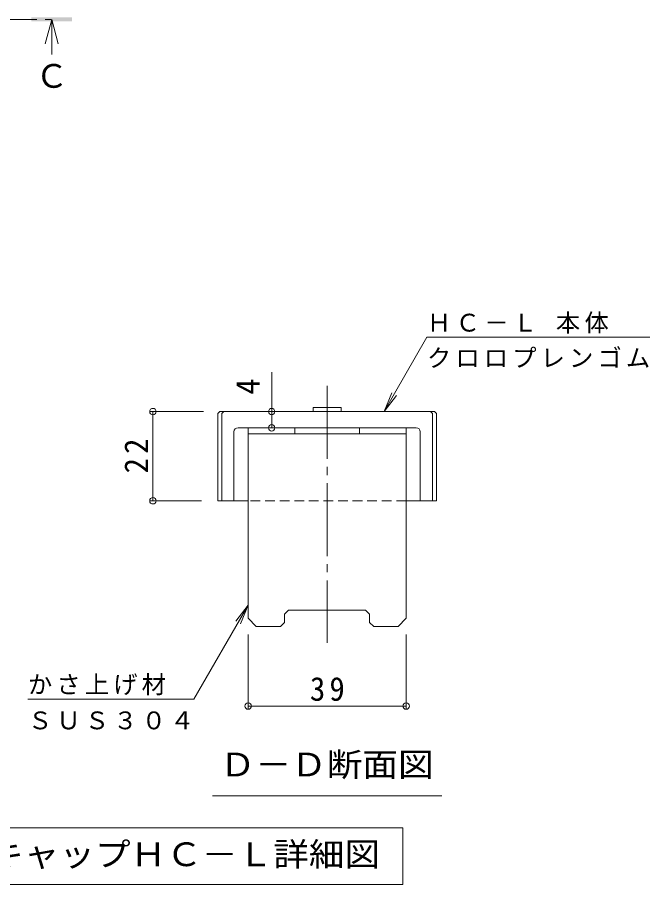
# Model space of a CAD drawing. Units: millimetres on the paper, enlarged 10 times, with parts at other scales. Extents: x -2136 to 2703, y -1943 to 1784.
# Drawn here: x 987 to 1768, y 313 to 1383 of the extents above; entities that cross this region are included whole.
import ezdxf
from ezdxf.enums import TextEntityAlignment as Align

# ---------------------------------------------------------------- set-up
doc = ezdxf.new("R2010")
doc.units = ezdxf.units.MM
doc.header["$LTSCALE"] = 10
doc.header["$PDMODE"] = 32
doc.header["$PDSIZE"] = 8
for name, pattern in [('CHAIN1', [8, 5, -1, 1, -1]), ('CHAIN2', [12, 9, -1, 1, -1]), ('DASHED1', [1.8, 1.2, -0.6])]:
    doc.linetypes.add(name, pattern=pattern)
for name, color, linetype, lineweight in [('D-4', 7, 'Continuous', 9), ('D-5', 7, 'Continuous', 9), ('D-7', 6, 'Continuous', 9), ('D-8', 4, 'Continuous', 9)]:
    doc.layers.add(name, color=color, linetype=linetype, lineweight=lineweight)
doc.styles.add('ＭＳ ゴシック', font='')
doc.styles.get('ＭＳ ゴシック').set_extended_font_data('MS Gothic')

msp = doc.modelspace()

# ---------------------------------------------------------------- linework, layer by layer
at = {"layer": 'D-4'}
for p, q in [((1440.11, 896.61), (1493.01, 988.25)), ((1768.01, 988.25), (1493.01, 988.25)), ((1301.29, 896.61), (1301.29, 945.17)), ((1440.11, 896.61), (1449.67, 919.71)), ((1440.11, 896.61), (1455.32, 916.45)), ((1151.68, 896.61), (1217.28, 896.61)), ((1154.68, 896.61), (1154.68, 786.61)), ((1301.29, 876.61), (1301.29, 896.61)), ((1151.68, 786.61), (1214.77, 786.61)), ((1272.27, 657.86), (1205.36, 541.96)), ((1272.27, 657.86), (1257.06, 638.03)), ((1272.27, 657.86), (1262.71, 634.77)), ((1272.27, 530.36), (1272.27, 621.61)), ((1467.27, 530.36), (1467.27, 621.61)), ((1000.36, 541.96), (1205.36, 541.96)), ((1467.27, 533.36), (1272.27, 533.36))]:
    msp.add_line(p, q, dxfattribs=at)
for p in [(1154.68, 896.61), (1301.29, 896.61), (1301.29, 876.61), (1154.68, 786.61), (1272.27, 533.36), (1467.27, 533.36)]:
    msp.add_point(p, dxfattribs=at)
at = {"layer": 'D-5', "color": 4, "linetype": 'CHAIN1'}
msp.add_line((561.51, 1380.52), (1029.03, 1380.52), dxfattribs=at)
at = {"layer": 'D-5', "color": 4}
for q in [(1021.69, 1350.52), (1037.69, 1350.52), (1029.69, 1337.28)]:
    msp.add_line((1029.69, 1380.52), q, dxfattribs=at)
at = {"layer": 'D-5'}
for p, q in [((1228.27, 422.7), (1511.27, 422.7)), ((799.8, 382.97), (1463.34, 382.97)), ((1463.34, 382.97), (1463.34, 312.97)), ((799.8, 312.97), (1463.34, 312.97))]:
    msp.add_line(p, q, dxfattribs=at)
at = {"layer": 'D-5', "color": 4}
msp.add_solid([(1004.69, 1378.02), (1054.69, 1378.02), (1004.69, 1383.02), (1054.69, 1383.02)], dxfattribs=at)
at = {"layer": 'D-7', "linetype": 'CHAIN2'}
msp.add_line((1369.77, 928.35), (1369.77, 611.23), dxfattribs=at)
at = {"layer": 'D-7'}
for p, q in [((1352.51, 901.61), (1352.51, 896.61)), ((1387.04, 901.61), (1352.51, 901.61)), ((1387.04, 901.61), (1387.04, 896.61)), ((1234.77, 894.11), (1237.28, 896.61)), ((1234.77, 894.11), (1234.77, 786.61)), ((1502.27, 896.61), (1237.28, 896.61)), ((1239.77, 894.11), (1242.28, 896.61)), ((1239.77, 894.11), (1239.77, 786.61)), ((1499.77, 894.11), (1497.27, 896.61)), ((1499.77, 894.11), (1499.77, 786.61)), ((1504.77, 894.11), (1502.27, 896.61)), ((1504.77, 894.11), (1504.77, 786.61)), ((1254.77, 871.61), (1254.77, 786.61)), ((1479.77, 876.61), (1259.77, 876.61)), ((1484.77, 871.61), (1484.77, 786.61)), ((1272.27, 786.61), (1234.77, 786.61)), ((1504.77, 786.61), (1467.27, 786.61))]:
    msp.add_line(p, q, dxfattribs=at)
at = {"layer": 'D-7', "linetype": 'DASHED1'}
msp.add_line((1467.27, 786.61), (1272.27, 786.61), dxfattribs=at)
at = {"layer": 'D-7'}
for centre, start, end in [((1259.77, 871.61), 90, 180), ((1479.77, 871.61), 0, 90)]:
    msp.add_arc(centre, 5, start, end, dxfattribs=at)
at = {"layer": 'D-8'}
for p, q in [((1272.27, 876.61), (1467.27, 876.61)), ((1272.27, 641.61), (1272.27, 876.61)), ((1272.27, 869.11), (1467.27, 869.11)), ((1329.77, 869.11), (1329.77, 876.61)), ((1409.77, 869.11), (1409.77, 876.61)), ((1467.27, 641.61), (1467.27, 876.61)), ((1322.27, 651.61), (1417.27, 651.61)), ((1272.27, 641.61), (1282.27, 631.61)), ((1422.27, 636.61), (1427.27, 631.61)), ((1457.27, 631.61), (1427.27, 631.61)), ((1467.27, 641.61), (1457.27, 631.61))]:
    msp.add_line(p, q, dxfattribs=at)
for points in [[(1317.27, 636.61), (1317.27, 646.61), (1322.27, 651.61)], [(1422.27, 636.61), (1422.27, 646.61), (1417.27, 651.61)], [(1317.27, 636.61), (1312.27, 631.61), (1282.27, 631.61)]]:
    msp.add_lwpolyline(points, dxfattribs=at)

# ---------------------------------------------------------------- texts
at = {"layer": 'D-4', "color": 2, "style": 'ＭＳ ゴシック'}
msp.add_text('4', height=29.33, rotation=90, dxfattribs=at).set_placement((1295.29, 917.56), align=Align.BOTTOM_LEFT)
at = {"layer": 'D-4', "char_height": 21.99, "attachment_point": 7, "style": 'ＭＳ ゴシック'}
for s, insert in [('\\T1.18;ＨＣ－Ｌ\\~本体', (1493.01, 992.91)), ('\\T1.17;クロロプレンゴム', (1493.01, 950.53)), ('\\T1.17;かさ上げ材', (1000.36, 546.62)), ('\\T1.17;ＳＵＳ３０４', (1000.36, 504.25))]:
    msp.add_mtext(s, dxfattribs=dict(at, insert=insert))
at = {"layer": 'D-4', "color": 2, "insert": (1148.68, 820.36), "char_height": 29.33, "attachment_point": 7, "rotation": 90, "style": 'ＭＳ ゴシック'}
msp.add_mtext('\\T1.27;\\W0.95;22', dxfattribs=at)
at = {"layer": 'D-4', "color": 2, "insert": (1348.52, 539.36), "char_height": 29.33, "attachment_point": 7, "style": 'ＭＳ ゴシック'}
msp.add_mtext('\\T1.27;\\W0.95;39', dxfattribs=at)
at = {"layer": 'D-5', "color": 2, "style": 'ＭＳ ゴシック'}
msp.add_text('Ｃ', height=29.33, dxfattribs=at).set_placement((1009.69, 1287.28), align=Align.BOTTOM_LEFT)
at = {"layer": 'D-5', "color": 2, "style": 'ＭＳ ゴシック', "width": 1.1}
for s, p in [('Ｄ－Ｄ断面図', (1237.27, 437.7)), ('ボルトキャップＨＣ－Ｌ詳細図', (819.07, 326.97))]:
    msp.add_text(s, height=29.33, dxfattribs=at).set_placement(p, align=Align.BOTTOM_LEFT)

doc.saveas('drawing.dxf')
